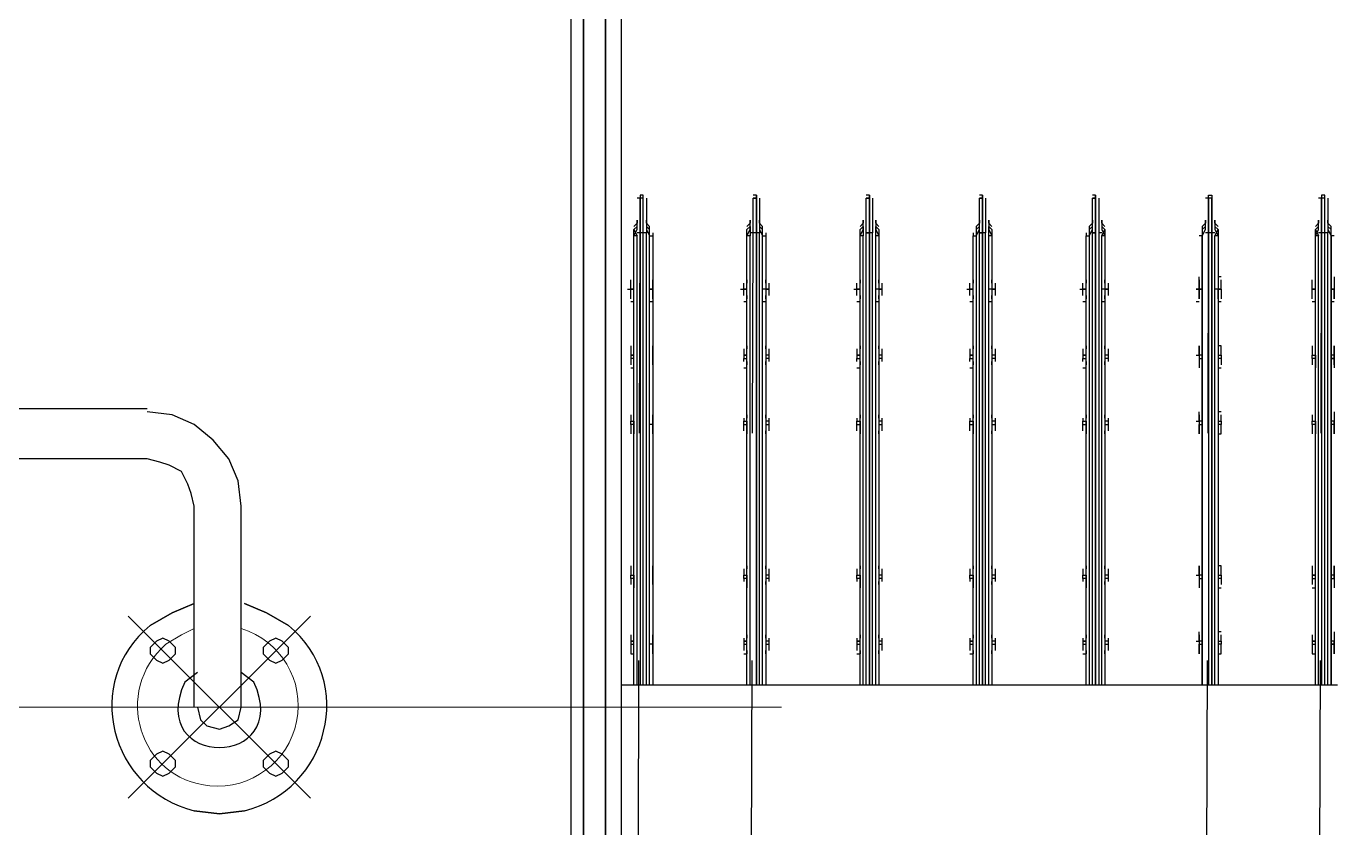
# Model space of a CAD drawing. Header units: metres. Extents: x 529352 to 529741, y 2674804 to 2675132.
# Drawn here: x 529554.322 to 529554.898, y 2675004.735 to 2675005.087 of the extents above; entities that cross this region are included whole.
import ezdxf

# ---------------------------------------------------------------- set-up
doc = ezdxf.new("R2010")
doc.units = ezdxf.units.M
doc.linetypes.add('PDF_IMPORT', pattern=[1, 0.8, -0.2])
doc.layers.add('IDT', color=7, linetype='Continuous')

# ---------------------------------------------------------------- blocks, each defined once
blk = doc.blocks.new('IDT')
at = {"layer": 'IDT', "color": 0, "lineweight": 25}
for p, q in [((14.75559, 8.9452), (14.75559, 9.80413)), ((14.76251, 8.9452), (14.76251, 9.80413)), ((14.76251, 9.80413), (14.76251, 8.9452)), ((14.77219, 8.9452), (14.77219, 9.80413)), ((14.77219, 9.80413), (14.77219, 8.9452)), ((14.77772, 9.80413), (14.77772, 8.9452)), ((14.77772, 9.75434), (14.77772, 8.99637)), ((14.92157, 9.421), (14.93263, 9.42238)), ((14.93263, 9.42238), (14.92157, 9.421)), ((14.93263, 9.42238), (14.9437, 9.421)), ((14.9437, 9.421), (14.93263, 9.42238)), ((14.90497, 9.4044), (14.90221, 9.40164)), ((14.90221, 9.40164), (14.90221, 9.39887)), ((14.90774, 9.40579), (14.90497, 9.4044)), ((14.9105, 9.4044), (14.90774, 9.40579)), ((14.91327, 9.40164), (14.9105, 9.4044)), ((14.91327, 9.39887), (14.91327, 9.40164)), ((14.95477, 9.4044), (14.952, 9.40164)), ((14.952, 9.40164), (14.952, 9.39887)), ((14.95753, 9.40579), (14.95477, 9.4044)), ((14.9603, 9.4044), (14.95753, 9.40579)), ((14.96306, 9.40164), (14.9603, 9.4044)), ((14.96306, 9.39887), (14.96306, 9.40164)), ((14.90221, 9.39887), (14.90497, 9.3961)), ((14.90497, 9.3961), (14.90774, 9.39472)), ((14.90774, 9.39472), (14.9105, 9.3961)), ((14.9105, 9.3961), (14.91327, 9.39887)), ((14.952, 9.39887), (14.95477, 9.3961)), ((14.95477, 9.3961), (14.95753, 9.39472)), ((14.95753, 9.39472), (14.9603, 9.3961)), ((14.9603, 9.3961), (14.96306, 9.39887)), ((14.93263, 9.38504), (14.92849, 9.38365)), ((14.93817, 9.38365), (14.93263, 9.38504)), ((14.92434, 9.38089), (14.92295, 9.37536)), ((14.92849, 9.38365), (14.92434, 9.38089)), ((14.94093, 9.38089), (14.93817, 9.38365)), ((14.94232, 9.37536), (14.94093, 9.38089)), ((14.92295, 9.37536), (14.92295, 9.28683)), ((14.9437, 9.37536), (14.9437, 9.28683)), ((14.44023, 9.36567), (14.75559, 9.36567)), ((14.443, 9.16788), (14.443, 9.36567)), ((14.443, 9.36567), (14.443, 9.16788)), ((14.44438, 9.36567), (14.44438, 9.1665)), ((14.44577, 9.36567), (14.44577, 9.1665)), ((14.44715, 9.1665), (14.44715, 9.36567)), ((14.44853, 9.36567), (14.44853, 9.16788)), ((14.44992, 9.36567), (14.44992, 9.16788)), ((14.49279, 9.16788), (14.49279, 9.36567)), ((14.49418, 9.36567), (14.49418, 9.16788)), ((14.49556, 9.1665), (14.49556, 9.36567)), ((14.49556, 9.36567), (14.49556, 9.1665)), ((14.49694, 9.1665), (14.49694, 9.36567)), ((14.49971, 9.16788), (14.49971, 9.36567)), ((14.49971, 9.36567), (14.49971, 9.16788)), ((14.54259, 9.16788), (14.54259, 9.36567)), ((14.54397, 9.36567), (14.54397, 9.16788)), ((14.54535, 9.1665), (14.54535, 9.36567)), ((14.54674, 9.36567), (14.54674, 9.1665)), ((14.54674, 9.1665), (14.54674, 9.36567)), ((14.54812, 9.36567), (14.54812, 9.1665)), ((14.5495, 9.16788), (14.5495, 9.36567)), ((14.55089, 9.36567), (14.55089, 9.16788)), ((14.59238, 9.16788), (14.59238, 9.36567)), ((14.59376, 9.36567), (14.59376, 9.16788)), ((14.59515, 9.36567), (14.59515, 9.1665)), ((14.59653, 9.1665), (14.59653, 9.36567)), ((14.59653, 9.36567), (14.59653, 9.1665)), ((14.59791, 9.36567), (14.59791, 9.1665)), ((14.5993, 9.16788), (14.5993, 9.36567)), ((14.60068, 9.36567), (14.60068, 9.16788)), ((14.64217, 9.16788), (14.64217, 9.36567)), ((14.64356, 9.36567), (14.64356, 9.16788)), ((14.64494, 9.36567), (14.64494, 9.1665)), ((14.64632, 9.1665), (14.64632, 9.36567)), ((14.64632, 9.36567), (14.64632, 9.1665)), ((14.64771, 9.36567), (14.64771, 9.1665)), ((14.64909, 9.36567), (14.64909, 9.16788)), ((14.65047, 9.36567), (14.65047, 9.16788)), ((14.69197, 9.16788), (14.69197, 9.36567)), ((14.69335, 9.36567), (14.69335, 9.16788)), ((14.69473, 9.36567), (14.69473, 9.1665)), ((14.69612, 9.1665), (14.69612, 9.36567)), ((14.69612, 9.36567), (14.69612, 9.1665)), ((14.69888, 9.36567), (14.69888, 9.16788)), ((14.70027, 9.36567), (14.70027, 9.16788)), ((14.74176, 9.16788), (14.74176, 9.36567)), ((14.74314, 9.36567), (14.74314, 9.16788)), ((14.74453, 9.36567), (14.74453, 9.1665)), ((14.74591, 9.36567), (14.74591, 9.1665)), ((14.74729, 9.1665), (14.74729, 9.36567)), ((14.74868, 9.36567), (14.74868, 9.16788)), ((14.75006, 9.36567), (14.75006, 9.16788)), ((14.91742, 9.36429), (14.92295, 9.36014)), ((14.94232, 9.36014), (14.94785, 9.36429)), ((14.90774, 9.35599), (14.90497, 9.35461)), ((14.9105, 9.35461), (14.90774, 9.35599)), ((14.95753, 9.35599), (14.95477, 9.35461)), ((14.9603, 9.35461), (14.95753, 9.35599)), ((14.44162, 9.34769), (14.44162, 9.35184)), ((14.44162, 9.35184), (14.44162, 9.35046)), ((14.44162, 9.35046), (14.44162, 9.34769)), ((14.4513, 9.35184), (14.44992, 9.35184)), ((14.44992, 9.35184), (14.44992, 9.34769)), ((14.4513, 9.35046), (14.4513, 9.35184)), ((14.4513, 9.34769), (14.4513, 9.35046)), ((14.49279, 9.35184), (14.49141, 9.35184)), ((14.49141, 9.35184), (14.49141, 9.35046)), ((14.49141, 9.35046), (14.49141, 9.34769)), ((14.49279, 9.34631), (14.49279, 9.35184)), ((14.50109, 9.34769), (14.50109, 9.35184)), ((14.50109, 9.35184), (14.50109, 9.35046)), ((14.50109, 9.35046), (14.50109, 9.34769)), ((14.5412, 9.34769), (14.5412, 9.35046)), ((14.54259, 9.34769), (14.54259, 9.35184)), ((14.54259, 9.35184), (14.54259, 9.35046)), ((14.55227, 9.35184), (14.55089, 9.35184)), ((14.55089, 9.35184), (14.55089, 9.34769)), ((14.55089, 9.35046), (14.55089, 9.35184)), ((14.55227, 9.34769), (14.55227, 9.35046)), ((14.591, 9.34769), (14.591, 9.35046)), ((14.59238, 9.34769), (14.59238, 9.35184)), ((14.59238, 9.35184), (14.59238, 9.35046)), ((14.60206, 9.35184), (14.60068, 9.35184)), ((14.60068, 9.35184), (14.60068, 9.34769)), ((14.60068, 9.35046), (14.60068, 9.35184)), ((14.60206, 9.34769), (14.60206, 9.35046)), ((14.64079, 9.34769), (14.64079, 9.35046)), ((14.64217, 9.34769), (14.64217, 9.35184)), ((14.64217, 9.35184), (14.64217, 9.35046)), ((14.65186, 9.35184), (14.65047, 9.35184)), ((14.65047, 9.35184), (14.65047, 9.34769)), ((14.65047, 9.35046), (14.65047, 9.35184)), ((14.65186, 9.34769), (14.65186, 9.35046)), ((14.69058, 9.34769), (14.69058, 9.35046)), ((14.69197, 9.34769), (14.69197, 9.35184)), ((14.69197, 9.35184), (14.69197, 9.35046)), ((14.70165, 9.35184), (14.70027, 9.35184)), ((14.70027, 9.35184), (14.70027, 9.34769)), ((14.70027, 9.35046), (14.70027, 9.35184)), ((14.70165, 9.34769), (14.70165, 9.35046)), ((14.74176, 9.34769), (14.74176, 9.35184)), ((14.74176, 9.35184), (14.74176, 9.35046)), ((14.74176, 9.35046), (14.74176, 9.34769)), ((14.75144, 9.35184), (14.75006, 9.35184)), ((14.75006, 9.35184), (14.75006, 9.34769)), ((14.75144, 9.35046), (14.75144, 9.35184)), ((14.75144, 9.34769), (14.75144, 9.35046)), ((14.90497, 9.35461), (14.90221, 9.35184)), ((14.90221, 9.35184), (14.90221, 9.34908)), ((14.91327, 9.35184), (14.9105, 9.35461)), ((14.91327, 9.34908), (14.91327, 9.35184)), ((14.95477, 9.35461), (14.952, 9.35184)), ((14.952, 9.35184), (14.952, 9.34908)), ((14.96306, 9.35184), (14.9603, 9.35461)), ((14.96306, 9.34908), (14.96306, 9.35184)), ((14.44162, 9.34631), (14.44162, 9.34769)), ((14.44162, 9.34769), (14.443, 9.34769)), ((14.443, 9.34769), (14.44162, 9.34769)), ((14.44162, 9.34769), (14.44162, 9.34631)), ((14.44162, 9.34216), (14.44162, 9.34631)), ((14.44162, 9.34631), (14.443, 9.34631)), ((14.44162, 9.34493), (14.44162, 9.34631)), ((14.44162, 9.34354), (14.44162, 9.34493)), ((14.44992, 9.34769), (14.44992, 9.34631)), ((14.4513, 9.34769), (14.44992, 9.34769)), ((14.4513, 9.34631), (14.44992, 9.34631)), ((14.44992, 9.34631), (14.44992, 9.34216)), ((14.44992, 9.34631), (14.4513, 9.34631)), ((14.4513, 9.34631), (14.4513, 9.34769)), ((14.4513, 9.34493), (14.4513, 9.34631)), ((14.4513, 9.34354), (14.4513, 9.34493)), ((14.49141, 9.34631), (14.49141, 9.34769)), ((14.49141, 9.34769), (14.49279, 9.34769)), ((14.49279, 9.34631), (14.49141, 9.34631)), ((14.49141, 9.34631), (14.49141, 9.34493)), ((14.49141, 9.34493), (14.49141, 9.34354)), ((14.49279, 9.34216), (14.49279, 9.34631)), ((14.50109, 9.34769), (14.49971, 9.34769)), ((14.49971, 9.34631), (14.50109, 9.34631)), ((14.50109, 9.34631), (14.50109, 9.34769)), ((14.50109, 9.34631), (14.50109, 9.34769)), ((14.50109, 9.34631), (14.50109, 9.34216)), ((14.50109, 9.34493), (14.50109, 9.34631)), ((14.50248, 9.34631), (14.50109, 9.34631)), ((14.50109, 9.34354), (14.50109, 9.34493)), ((14.54259, 9.34769), (14.5412, 9.34769)), ((14.5412, 9.34631), (14.5412, 9.34769)), ((14.5412, 9.34493), (14.5412, 9.34631)), ((14.5412, 9.34631), (14.54259, 9.34631)), ((14.54259, 9.34631), (14.54259, 9.34769)), ((14.54259, 9.34216), (14.54259, 9.34631)), ((14.54259, 9.34493), (14.54259, 9.34354)), ((14.55089, 9.34769), (14.55089, 9.34631)), ((14.55227, 9.34769), (14.55089, 9.34769)), ((14.55227, 9.34631), (14.55089, 9.34631)), ((14.55089, 9.34631), (14.55089, 9.34216)), ((14.55089, 9.34631), (14.55227, 9.34631)), ((14.55089, 9.34354), (14.55089, 9.34493)), ((14.55227, 9.34631), (14.55227, 9.34769)), ((14.55227, 9.34493), (14.55227, 9.34631)), ((14.59238, 9.34769), (14.591, 9.34769)), ((14.591, 9.34631), (14.591, 9.34769)), ((14.591, 9.34493), (14.591, 9.34631)), ((14.591, 9.34631), (14.59238, 9.34631)), ((14.59238, 9.34631), (14.59238, 9.34769)), ((14.59238, 9.34216), (14.59238, 9.34631)), ((14.59238, 9.34493), (14.59238, 9.34354)), ((14.60068, 9.34769), (14.60068, 9.34631)), ((14.60206, 9.34769), (14.60068, 9.34769)), ((14.60206, 9.34631), (14.60068, 9.34631)), ((14.60068, 9.34631), (14.60068, 9.34216)), ((14.60068, 9.34631), (14.60206, 9.34631)), ((14.60068, 9.34354), (14.60068, 9.34493)), ((14.60206, 9.34631), (14.60206, 9.34769)), ((14.60206, 9.34493), (14.60206, 9.34631)), ((14.64217, 9.34769), (14.64079, 9.34769)), ((14.64079, 9.34631), (14.64079, 9.34769)), ((14.64079, 9.34493), (14.64079, 9.34631)), ((14.64079, 9.34631), (14.64217, 9.34631)), ((14.64217, 9.34631), (14.64217, 9.34769)), ((14.64217, 9.34216), (14.64217, 9.34631)), ((14.64217, 9.34493), (14.64217, 9.34354)), ((14.65047, 9.34769), (14.65047, 9.34631)), ((14.65186, 9.34769), (14.65047, 9.34769)), ((14.65186, 9.34631), (14.65047, 9.34631)), ((14.65047, 9.34631), (14.65047, 9.34216)), ((14.65047, 9.34631), (14.65186, 9.34631)), ((14.65047, 9.34354), (14.65047, 9.34493)), ((14.65186, 9.34631), (14.65186, 9.34769)), ((14.65186, 9.34493), (14.65186, 9.34631)), ((14.69197, 9.34769), (14.69058, 9.34769)), ((14.69058, 9.34631), (14.69058, 9.34769)), ((14.69058, 9.34493), (14.69058, 9.34631)), ((14.69058, 9.34631), (14.69197, 9.34631)), ((14.69197, 9.34631), (14.69197, 9.34769)), ((14.69197, 9.34216), (14.69197, 9.34631)), ((14.69197, 9.34493), (14.69197, 9.34354)), ((14.70027, 9.34769), (14.70027, 9.34631)), ((14.70165, 9.34769), (14.70027, 9.34769)), ((14.70165, 9.34631), (14.70027, 9.34631)), ((14.70027, 9.34631), (14.70027, 9.34216)), ((14.70027, 9.34631), (14.70165, 9.34631)), ((14.70027, 9.34354), (14.70027, 9.34493)), ((14.70165, 9.34631), (14.70165, 9.34769)), ((14.70165, 9.34493), (14.70165, 9.34631)), ((14.74176, 9.34631), (14.74176, 9.34769)), ((14.74176, 9.34769), (14.74314, 9.34769)), ((14.74176, 9.34769), (14.74176, 9.34631)), ((14.74176, 9.34216), (14.74176, 9.34631)), ((14.74176, 9.34631), (14.74176, 9.34493)), ((14.74176, 9.34493), (14.74176, 9.34354)), ((14.75006, 9.34769), (14.75006, 9.34631)), ((14.75144, 9.34769), (14.75006, 9.34769)), ((14.75144, 9.34631), (14.75006, 9.34631)), ((14.75006, 9.34631), (14.75006, 9.34216)), ((14.75006, 9.34631), (14.75144, 9.34631)), ((14.75144, 9.34631), (14.75144, 9.34769)), ((14.75144, 9.34493), (14.75144, 9.34631)), ((14.75144, 9.34354), (14.75144, 9.34493)), ((14.90221, 9.34908), (14.90497, 9.34631)), ((14.90497, 9.34631), (14.90774, 9.34493)), ((14.90774, 9.34493), (14.9105, 9.34631)), ((14.9105, 9.34631), (14.91327, 9.34908)), ((14.952, 9.34908), (14.95477, 9.34631)), ((14.95477, 9.34631), (14.95753, 9.34493)), ((14.95753, 9.34493), (14.9603, 9.34631)), ((14.9603, 9.34631), (14.96306, 9.34908)), ((14.49141, 9.34216), (14.49279, 9.34216)), ((14.91189, 9.33386), (14.90221, 9.33939)), ((14.90221, 9.33939), (14.91189, 9.33386)), ((14.96306, 9.33939), (14.95338, 9.33386)), ((14.95338, 9.33386), (14.96306, 9.33939)), ((14.92157, 9.32971), (14.91189, 9.33386)), ((14.91189, 9.33386), (14.92157, 9.32971)), ((14.95338, 9.33386), (14.9437, 9.32971)), ((14.9437, 9.32971), (14.95338, 9.33386)), ((14.44162, 9.31865), (14.44162, 9.3228)), ((14.44162, 9.32003), (14.44162, 9.32141)), ((14.4513, 9.3228), (14.44992, 9.3228)), ((14.44992, 9.3228), (14.44992, 9.31865)), ((14.4513, 9.32003), (14.4513, 9.32141)), ((14.49279, 9.3228), (14.49141, 9.3228)), ((14.49141, 9.32003), (14.49141, 9.32141)), ((14.49279, 9.31726), (14.49279, 9.3228)), ((14.50109, 9.31865), (14.50109, 9.3228)), ((14.50109, 9.32003), (14.50109, 9.32141)), ((14.54259, 9.31726), (14.54259, 9.3228)), ((14.54259, 9.32141), (14.54259, 9.32003)), ((14.55089, 9.31726), (14.55089, 9.3228)), ((14.55089, 9.32003), (14.55089, 9.32141)), ((14.59238, 9.31726), (14.59238, 9.3228)), ((14.59238, 9.32141), (14.59238, 9.32003)), ((14.60068, 9.31726), (14.60068, 9.3228)), ((14.60068, 9.32003), (14.60068, 9.32141)), ((14.64217, 9.31726), (14.64217, 9.3228)), ((14.64217, 9.32141), (14.64217, 9.32003)), ((14.65047, 9.31726), (14.65047, 9.3228)), ((14.65047, 9.32003), (14.65047, 9.32141)), ((14.69197, 9.31726), (14.69197, 9.3228)), ((14.69197, 9.32141), (14.69197, 9.32003)), ((14.70027, 9.31726), (14.70027, 9.3228)), ((14.70027, 9.32003), (14.70027, 9.32141)), ((14.74176, 9.31726), (14.74176, 9.3228)), ((14.74176, 9.32141), (14.74176, 9.32003)), ((14.75006, 9.31726), (14.75006, 9.3228)), ((14.75144, 9.32003), (14.75144, 9.32141)), ((14.44162, 9.31865), (14.44162, 9.32003)), ((14.443, 9.31865), (14.44162, 9.31865)), ((14.44162, 9.31865), (14.44162, 9.31726)), ((14.44162, 9.31726), (14.44162, 9.31865)), ((14.44162, 9.31726), (14.44162, 9.3145)), ((14.44162, 9.31311), (14.44162, 9.31726)), ((14.44162, 9.31726), (14.443, 9.31726)), ((14.44992, 9.31865), (14.44992, 9.31726)), ((14.4513, 9.31865), (14.44992, 9.31865)), ((14.4513, 9.31726), (14.44992, 9.31726)), ((14.44992, 9.31726), (14.44992, 9.31311)), ((14.44992, 9.31726), (14.4513, 9.31726)), ((14.4513, 9.31865), (14.4513, 9.32003)), ((14.4513, 9.31726), (14.4513, 9.31865)), ((14.4513, 9.3145), (14.4513, 9.31726)), ((14.49141, 9.31865), (14.49141, 9.32003)), ((14.49141, 9.31726), (14.49141, 9.31865)), ((14.49141, 9.31865), (14.49279, 9.31865)), ((14.49279, 9.31726), (14.49141, 9.31726)), ((14.49141, 9.31726), (14.49141, 9.3145)), ((14.49279, 9.31311), (14.49279, 9.31726)), ((14.50109, 9.31865), (14.49971, 9.31865)), ((14.49971, 9.31726), (14.50109, 9.31726)), ((14.50109, 9.31865), (14.50109, 9.32003)), ((14.50109, 9.31726), (14.50109, 9.31865)), ((14.50109, 9.31726), (14.50109, 9.31865)), ((14.50109, 9.3145), (14.50109, 9.31726)), ((14.50109, 9.31726), (14.50109, 9.31311)), ((14.50248, 9.31726), (14.50109, 9.31726)), ((14.5412, 9.31865), (14.5412, 9.32003)), ((14.5412, 9.31726), (14.5412, 9.31865)), ((14.5412, 9.31865), (14.54259, 9.31865)), ((14.5412, 9.3145), (14.5412, 9.31726)), ((14.5412, 9.31726), (14.54259, 9.31726)), ((14.54259, 9.31311), (14.54259, 9.31726)), ((14.55089, 9.31865), (14.55227, 9.31865)), ((14.55227, 9.31726), (14.55089, 9.31726)), ((14.55089, 9.31726), (14.55089, 9.31311)), ((14.55227, 9.31726), (14.55089, 9.31726)), ((14.55227, 9.31865), (14.55227, 9.32003)), ((14.55227, 9.31865), (14.55227, 9.31726)), ((14.55227, 9.3145), (14.55227, 9.31726)), ((14.591, 9.31865), (14.591, 9.32003)), ((14.591, 9.31726), (14.591, 9.31865)), ((14.591, 9.31865), (14.59238, 9.31865)), ((14.591, 9.3145), (14.591, 9.31726)), ((14.591, 9.31726), (14.59238, 9.31726)), ((14.59238, 9.31311), (14.59238, 9.31726)), ((14.60068, 9.31865), (14.60206, 9.31865)), ((14.60206, 9.31726), (14.60068, 9.31726)), ((14.60068, 9.31726), (14.60068, 9.31311)), ((14.60206, 9.31726), (14.60068, 9.31726)), ((14.60206, 9.31865), (14.60206, 9.32003)), ((14.60206, 9.31865), (14.60206, 9.31726)), ((14.60206, 9.3145), (14.60206, 9.31726)), ((14.64079, 9.31865), (14.64079, 9.32003)), ((14.64079, 9.31726), (14.64079, 9.31865)), ((14.64079, 9.31865), (14.64217, 9.31865)), ((14.64079, 9.3145), (14.64079, 9.31726)), ((14.64079, 9.31726), (14.64217, 9.31726)), ((14.64217, 9.31311), (14.64217, 9.31726)), ((14.65047, 9.31865), (14.65186, 9.31865)), ((14.65186, 9.31726), (14.65047, 9.31726)), ((14.65047, 9.31726), (14.65047, 9.31311)), ((14.65186, 9.31726), (14.65047, 9.31726)), ((14.65186, 9.31865), (14.65186, 9.32003)), ((14.65186, 9.31865), (14.65186, 9.31726)), ((14.65186, 9.3145), (14.65186, 9.31726)), ((14.69058, 9.31865), (14.69058, 9.32003)), ((14.69058, 9.31726), (14.69058, 9.31865)), ((14.69058, 9.31865), (14.69197, 9.31865)), ((14.69058, 9.3145), (14.69058, 9.31726)), ((14.69058, 9.31726), (14.69197, 9.31726)), ((14.69197, 9.31311), (14.69197, 9.31726)), ((14.70027, 9.31865), (14.70165, 9.31865)), ((14.70165, 9.31726), (14.70027, 9.31726)), ((14.70027, 9.31726), (14.70027, 9.31311)), ((14.70165, 9.31726), (14.70027, 9.31726)), ((14.70165, 9.31865), (14.70165, 9.32003)), ((14.70165, 9.31865), (14.70165, 9.31726)), ((14.70165, 9.3145), (14.70165, 9.31726)), ((14.74176, 9.32003), (14.74176, 9.31865)), ((14.74176, 9.31865), (14.74176, 9.3145)), ((14.74176, 9.31311), (14.74176, 9.31726)), ((14.75006, 9.31865), (14.75144, 9.31865)), ((14.75144, 9.31726), (14.75006, 9.31726)), ((14.75006, 9.31726), (14.75006, 9.31311)), ((14.75144, 9.31726), (14.75006, 9.31726)), ((14.75144, 9.31865), (14.75144, 9.32003)), ((14.75144, 9.31865), (14.75144, 9.31726)), ((14.75144, 9.3145), (14.75144, 9.31726)), ((14.44162, 9.3145), (14.44162, 9.31311)), ((14.4513, 9.31311), (14.4513, 9.3145)), ((14.49141, 9.3145), (14.49141, 9.31311)), ((14.49141, 9.31311), (14.49279, 9.31311)), ((14.50109, 9.31311), (14.50109, 9.3145)), ((14.54259, 9.3145), (14.54259, 9.31311)), ((14.55089, 9.31311), (14.55089, 9.3145)), ((14.59238, 9.3145), (14.59238, 9.31311)), ((14.60068, 9.31311), (14.60068, 9.3145)), ((14.64217, 9.3145), (14.64217, 9.31311)), ((14.65047, 9.31311), (14.65047, 9.3145)), ((14.69197, 9.3145), (14.69197, 9.31311)), ((14.70027, 9.31311), (14.70027, 9.3145)), ((14.74176, 9.3145), (14.74176, 9.31311)), ((14.75144, 9.31311), (14.75144, 9.3145)), ((14.92295, 9.28683), (14.92434, 9.27577)), ((14.9437, 9.28683), (14.94508, 9.2813)), ((14.94508, 9.2813), (14.94647, 9.27715)), ((14.92434, 9.27577), (14.92849, 9.26609)), ((14.94647, 9.27715), (14.94923, 9.27162)), ((14.94923, 9.27162), (14.95477, 9.26885)), ((14.95477, 9.26885), (14.95891, 9.26747)), ((14.92849, 9.26609), (14.9354, 9.25779)), ((14.95891, 9.26747), (14.96445, 9.26609)), ((14.9354, 9.25779), (14.9437, 9.25087)), ((14.44162, 9.25087), (14.44162, 9.25502)), ((14.44162, 9.25502), (14.44162, 9.25364)), ((14.44162, 9.25364), (14.44162, 9.24949)), ((14.44992, 9.25087), (14.44992, 9.25502)), ((14.4513, 9.25364), (14.4513, 9.25502)), ((14.4513, 9.25087), (14.4513, 9.25364)), ((14.49279, 9.25502), (14.49141, 9.25502)), ((14.49141, 9.25502), (14.49141, 9.25364)), ((14.49141, 9.25364), (14.49141, 9.25087)), ((14.49279, 9.25087), (14.49279, 9.25502)), ((14.50109, 9.25087), (14.50109, 9.25502)), ((14.50109, 9.25502), (14.50109, 9.25364)), ((14.50109, 9.25364), (14.50109, 9.25087)), ((14.5412, 9.25087), (14.5412, 9.25364)), ((14.54259, 9.25087), (14.54259, 9.25502)), ((14.54259, 9.25502), (14.54259, 9.25364)), ((14.55089, 9.25087), (14.55089, 9.25502)), ((14.55089, 9.25502), (14.55089, 9.25364)), ((14.55227, 9.25364), (14.55227, 9.25087)), ((14.591, 9.25087), (14.591, 9.25364)), ((14.59238, 9.25087), (14.59238, 9.25502)), ((14.59238, 9.25502), (14.59238, 9.25364)), ((14.60068, 9.25087), (14.60068, 9.25502)), ((14.60068, 9.25502), (14.60068, 9.25364)), ((14.60206, 9.25364), (14.60206, 9.25087)), ((14.64079, 9.25087), (14.64079, 9.25364)), ((14.64217, 9.25087), (14.64217, 9.25502)), ((14.64217, 9.25502), (14.64217, 9.25364)), ((14.65047, 9.25087), (14.65047, 9.25502)), ((14.65047, 9.25502), (14.65047, 9.25364)), ((14.65186, 9.25364), (14.65186, 9.25087)), ((14.69058, 9.25087), (14.69058, 9.25364)), ((14.69197, 9.25087), (14.69197, 9.25502)), ((14.69197, 9.25502), (14.69197, 9.25364)), ((14.70027, 9.25087), (14.70027, 9.25502)), ((14.70027, 9.25502), (14.70027, 9.25364)), ((14.70165, 9.25364), (14.70165, 9.25087)), ((14.74176, 9.25087), (14.74176, 9.25502)), ((14.74176, 9.25502), (14.74176, 9.25364)), ((14.74176, 9.25364), (14.74176, 9.25087)), ((14.75006, 9.25087), (14.75006, 9.25502)), ((14.75144, 9.25364), (14.75144, 9.25502)), ((14.75144, 9.25087), (14.75144, 9.25364)), ((14.44162, 9.24949), (14.44162, 9.25087)), ((14.44162, 9.25087), (14.443, 9.25087)), ((14.44162, 9.24534), (14.44162, 9.24949)), ((14.44162, 9.24949), (14.443, 9.24949)), ((14.44162, 9.24811), (14.44162, 9.24949)), ((14.44162, 9.24672), (14.44162, 9.24811)), ((14.44992, 9.24949), (14.44992, 9.25087)), ((14.44992, 9.25087), (14.4513, 9.25087)), ((14.4513, 9.24949), (14.44992, 9.24949)), ((14.44992, 9.24949), (14.44992, 9.24534)), ((14.4513, 9.24949), (14.44992, 9.24949)), ((14.4513, 9.25087), (14.4513, 9.24949)), ((14.4513, 9.24811), (14.4513, 9.24949)), ((14.4513, 9.24672), (14.4513, 9.24811)), ((14.49141, 9.24949), (14.49141, 9.25087)), ((14.49141, 9.25087), (14.49279, 9.25087)), ((14.49279, 9.24949), (14.49141, 9.24949)), ((14.49141, 9.24949), (14.49141, 9.24811)), ((14.49141, 9.24811), (14.49141, 9.24672)), ((14.49279, 9.24534), (14.49279, 9.25087)), ((14.50109, 9.25087), (14.49971, 9.25087)), ((14.49971, 9.24949), (14.50109, 9.24949)), ((14.50109, 9.24949), (14.50109, 9.25087)), ((14.50109, 9.24949), (14.50109, 9.25087)), ((14.50109, 9.24949), (14.50109, 9.24534)), ((14.50109, 9.24811), (14.50109, 9.24949)), ((14.50248, 9.24949), (14.50109, 9.24949)), ((14.50109, 9.24672), (14.50109, 9.24811)), ((14.54259, 9.25087), (14.5412, 9.25087)), ((14.5412, 9.24949), (14.5412, 9.25087)), ((14.5412, 9.24811), (14.5412, 9.24949)), ((14.5412, 9.24949), (14.54259, 9.24949)), ((14.54259, 9.24949), (14.54259, 9.25087)), ((14.54259, 9.24534), (14.54259, 9.24949)), ((14.54259, 9.24811), (14.54259, 9.24672)), ((14.55089, 9.24949), (14.55089, 9.25087)), ((14.55227, 9.25087), (14.55089, 9.25087)), ((14.55227, 9.24949), (14.55089, 9.24949)), ((14.55089, 9.24949), (14.55089, 9.24534)), ((14.55227, 9.24949), (14.55089, 9.24949)), ((14.55089, 9.24672), (14.55089, 9.24811)), ((14.55227, 9.25087), (14.55227, 9.24949)), ((14.55227, 9.24811), (14.55227, 9.24949)), ((14.59238, 9.25087), (14.591, 9.25087)), ((14.591, 9.24949), (14.591, 9.25087)), ((14.591, 9.24811), (14.591, 9.24949)), ((14.591, 9.24949), (14.59238, 9.24949)), ((14.59238, 9.24949), (14.59238, 9.25087)), ((14.59238, 9.24534), (14.59238, 9.24949)), ((14.59238, 9.24811), (14.59238, 9.24672)), ((14.60068, 9.24949), (14.60068, 9.25087)), ((14.60206, 9.25087), (14.60068, 9.25087)), ((14.60206, 9.24949), (14.60068, 9.24949)), ((14.60068, 9.24949), (14.60068, 9.24534)), ((14.60206, 9.24949), (14.60068, 9.24949)), ((14.60068, 9.24672), (14.60068, 9.24811)), ((14.60206, 9.25087), (14.60206, 9.24949)), ((14.60206, 9.24811), (14.60206, 9.24949)), ((14.64217, 9.25087), (14.64079, 9.25087)), ((14.64079, 9.24949), (14.64079, 9.25087)), ((14.64079, 9.24811), (14.64079, 9.24949)), ((14.64079, 9.24949), (14.64217, 9.24949)), ((14.64217, 9.24949), (14.64217, 9.25087)), ((14.64217, 9.24534), (14.64217, 9.24949)), ((14.64217, 9.24811), (14.64217, 9.24672)), ((14.65047, 9.24949), (14.65047, 9.25087)), ((14.65186, 9.25087), (14.65047, 9.25087)), ((14.65186, 9.24949), (14.65047, 9.24949)), ((14.65047, 9.24949), (14.65047, 9.24534)), ((14.65186, 9.24949), (14.65047, 9.24949)), ((14.65047, 9.24672), (14.65047, 9.24811)), ((14.65186, 9.25087), (14.65186, 9.24949)), ((14.65186, 9.24811), (14.65186, 9.24949)), ((14.69197, 9.25087), (14.69058, 9.25087)), ((14.69058, 9.24949), (14.69058, 9.25087)), ((14.69058, 9.24811), (14.69058, 9.24949)), ((14.69058, 9.24949), (14.69197, 9.24949)), ((14.69197, 9.24949), (14.69197, 9.25087)), ((14.69197, 9.24534), (14.69197, 9.24949)), ((14.69197, 9.24811), (14.69197, 9.24672)), ((14.70027, 9.24949), (14.70027, 9.25087)), ((14.70165, 9.25087), (14.70027, 9.25087)), ((14.70165, 9.24949), (14.70027, 9.24949)), ((14.70027, 9.24949), (14.70027, 9.24534)), ((14.70165, 9.24949), (14.70027, 9.24949)), ((14.70027, 9.24672), (14.70027, 9.24811)), ((14.70165, 9.25087), (14.70165, 9.24949)), ((14.70165, 9.24811), (14.70165, 9.24949)), ((14.74176, 9.24949), (14.74176, 9.25087)), ((14.74176, 9.25087), (14.74314, 9.25087)), ((14.74176, 9.25087), (14.74176, 9.24949)), ((14.74176, 9.24534), (14.74176, 9.24949)), ((14.74176, 9.24949), (14.74176, 9.24811)), ((14.74176, 9.24811), (14.74176, 9.24672)), ((14.75006, 9.24949), (14.75006, 9.25087)), ((14.75006, 9.25087), (14.75144, 9.25087)), ((14.75144, 9.24949), (14.75006, 9.24949)), ((14.75006, 9.24949), (14.75006, 9.24534)), ((14.75144, 9.24949), (14.75006, 9.24949)), ((14.75144, 9.25087), (14.75144, 9.24949)), ((14.75144, 9.24811), (14.75144, 9.24949)), ((14.75144, 9.24672), (14.75144, 9.24811)), ((14.9437, 9.25087), (14.95338, 9.24672)), ((14.95338, 9.24672), (14.96445, 9.24534)), ((14.49141, 9.24534), (14.49279, 9.24534)), ((14.96445, 9.24396), (16.692, 9.24396)), ((14.44162, 9.22183), (14.44162, 9.22598)), ((14.44162, 9.22459), (14.44162, 9.22321)), ((14.44162, 9.22321), (14.44162, 9.22183)), ((14.44992, 9.22044), (14.44992, 9.22598)), ((14.4513, 9.22321), (14.4513, 9.22459)), ((14.4513, 9.22183), (14.4513, 9.22321)), ((14.49279, 9.22598), (14.49141, 9.22598)), ((14.49141, 9.22321), (14.49141, 9.22459)), ((14.49141, 9.22183), (14.49141, 9.22321)), ((14.49279, 9.22183), (14.49279, 9.22598)), ((14.50109, 9.22183), (14.50109, 9.22598)), ((14.50109, 9.22321), (14.50109, 9.22459)), ((14.50109, 9.22183), (14.50109, 9.22321)), ((14.5412, 9.22183), (14.5412, 9.22321)), ((14.54259, 9.22183), (14.54259, 9.22598)), ((14.54259, 9.22459), (14.54259, 9.22321)), ((14.55227, 9.22598), (14.55089, 9.22598)), ((14.55089, 9.22598), (14.55089, 9.22183)), ((14.55089, 9.22321), (14.55089, 9.22459)), ((14.55227, 9.22321), (14.55227, 9.22183)), ((14.591, 9.22183), (14.591, 9.22321)), ((14.59238, 9.22183), (14.59238, 9.22598)), ((14.59238, 9.22459), (14.59238, 9.22321)), ((14.60206, 9.22598), (14.60068, 9.22598)), ((14.60068, 9.22598), (14.60068, 9.22183)), ((14.60068, 9.22321), (14.60068, 9.22459)), ((14.60206, 9.22321), (14.60206, 9.22183)), ((14.64079, 9.22183), (14.64079, 9.22321)), ((14.64217, 9.22183), (14.64217, 9.22598)), ((14.64217, 9.22459), (14.64217, 9.22321)), ((14.65186, 9.22598), (14.65047, 9.22598)), ((14.65047, 9.22598), (14.65047, 9.22183)), ((14.65047, 9.22321), (14.65047, 9.22459)), ((14.65186, 9.22321), (14.65186, 9.22183)), ((14.69058, 9.22183), (14.69058, 9.22321)), ((14.69197, 9.22183), (14.69197, 9.22598)), ((14.69197, 9.22459), (14.69197, 9.22321)), ((14.70165, 9.22598), (14.70027, 9.22598)), ((14.70027, 9.22598), (14.70027, 9.22183)), ((14.70027, 9.22321), (14.70027, 9.22459)), ((14.70165, 9.22321), (14.70165, 9.22183)), ((14.74176, 9.22183), (14.74176, 9.22598)), ((14.74176, 9.22459), (14.74176, 9.22321)), ((14.74176, 9.22321), (14.74176, 9.22183)), ((14.75144, 9.22598), (14.75006, 9.22598)), ((14.75006, 9.22598), (14.75006, 9.22183)), ((14.75144, 9.22321), (14.75144, 9.22459)), ((14.75144, 9.22183), (14.75144, 9.22321)), ((14.44162, 9.22044), (14.44162, 9.22183)), ((14.44162, 9.22183), (14.443, 9.22183)), ((14.443, 9.22183), (14.44162, 9.22183)), ((14.44162, 9.22183), (14.44162, 9.22044)), ((14.44162, 9.22044), (14.44162, 9.21768)), ((14.44162, 9.21629), (14.44162, 9.22044)), ((14.44162, 9.22044), (14.443, 9.22044)), ((14.44162, 9.21768), (14.44162, 9.21629)), ((14.44992, 9.22183), (14.4513, 9.22183)), ((14.4513, 9.22044), (14.44992, 9.22044)), ((14.44992, 9.22044), (14.44992, 9.21629)), ((14.4513, 9.22044), (14.44992, 9.22044)), ((14.4513, 9.22183), (14.4513, 9.22044)), ((14.4513, 9.21768), (14.4513, 9.22044)), ((14.4513, 9.21629), (14.4513, 9.21768)), ((14.49141, 9.22044), (14.49141, 9.22183)), ((14.49141, 9.22183), (14.49279, 9.22183)), ((14.49279, 9.22044), (14.49141, 9.22044)), ((14.49141, 9.22044), (14.49141, 9.21768)), ((14.49141, 9.21768), (14.49141, 9.21629)), ((14.49279, 9.22044), (14.49279, 9.22183)), ((14.49279, 9.21629), (14.49279, 9.22044)), ((14.50109, 9.22183), (14.49971, 9.22183)), ((14.49971, 9.22044), (14.50109, 9.22044)), ((14.50109, 9.22044), (14.50109, 9.22183)), ((14.50109, 9.22044), (14.50109, 9.22183)), ((14.50109, 9.22044), (14.50109, 9.21629)), ((14.50109, 9.21768), (14.50109, 9.22044)), ((14.50248, 9.22044), (14.50109, 9.22044)), ((14.50109, 9.21629), (14.50109, 9.21768)), ((14.5412, 9.22044), (14.5412, 9.22183)), ((14.5412, 9.22183), (14.54259, 9.22183)), ((14.5412, 9.21768), (14.5412, 9.22044)), ((14.5412, 9.22044), (14.54259, 9.22044)), ((14.54259, 9.22044), (14.54259, 9.22183)), ((14.54259, 9.21629), (14.54259, 9.22044)), ((14.54259, 9.21768), (14.54259, 9.21629)), ((14.55089, 9.22183), (14.55089, 9.22044)), ((14.55227, 9.22183), (14.55089, 9.22183)), ((14.55227, 9.22044), (14.55089, 9.22044)), ((14.55089, 9.22044), (14.55089, 9.21629)), ((14.55089, 9.22044), (14.55227, 9.22044)), ((14.55089, 9.21629), (14.55089, 9.21768)), ((14.55227, 9.22044), (14.55227, 9.22183)), ((14.55227, 9.21768), (14.55227, 9.22044)), ((14.591, 9.22044), (14.591, 9.22183)), ((14.591, 9.22183), (14.59238, 9.22183)), ((14.591, 9.21768), (14.591, 9.22044)), ((14.591, 9.22044), (14.59238, 9.22044)), ((14.59238, 9.22044), (14.59238, 9.22183)), ((14.59238, 9.21629), (14.59238, 9.22044)), ((14.59238, 9.21768), (14.59238, 9.21629)), ((14.60068, 9.22183), (14.60068, 9.22044)), ((14.60206, 9.22183), (14.60068, 9.22183)), ((14.60206, 9.22044), (14.60068, 9.22044)), ((14.60068, 9.22044), (14.60068, 9.21629)), ((14.60068, 9.22044), (14.60206, 9.22044)), ((14.60068, 9.21629), (14.60068, 9.21768)), ((14.60206, 9.22044), (14.60206, 9.22183)), ((14.60206, 9.21768), (14.60206, 9.22044)), ((14.64079, 9.22044), (14.64079, 9.22183)), ((14.64079, 9.22183), (14.64217, 9.22183)), ((14.64079, 9.21768), (14.64079, 9.22044)), ((14.64079, 9.22044), (14.64217, 9.22044)), ((14.64217, 9.22044), (14.64217, 9.22183)), ((14.64217, 9.21629), (14.64217, 9.22044)), ((14.64217, 9.21768), (14.64217, 9.21629)), ((14.65047, 9.22183), (14.65047, 9.22044)), ((14.65186, 9.22183), (14.65047, 9.22183)), ((14.65186, 9.22044), (14.65047, 9.22044)), ((14.65047, 9.22044), (14.65047, 9.21629)), ((14.65047, 9.22044), (14.65186, 9.22044)), ((14.65047, 9.21629), (14.65047, 9.21768)), ((14.65186, 9.22044), (14.65186, 9.22183)), ((14.65186, 9.21768), (14.65186, 9.22044)), ((14.69058, 9.22044), (14.69058, 9.22183)), ((14.69058, 9.22183), (14.69197, 9.22183)), ((14.69058, 9.21768), (14.69058, 9.22044)), ((14.69058, 9.22044), (14.69197, 9.22044)), ((14.69197, 9.22044), (14.69197, 9.22183)), ((14.69197, 9.21629), (14.69197, 9.22044)), ((14.69197, 9.21768), (14.69197, 9.21629)), ((14.70027, 9.22183), (14.70027, 9.22044)), ((14.70165, 9.22183), (14.70027, 9.22183)), ((14.70165, 9.22044), (14.70027, 9.22044)), ((14.70027, 9.22044), (14.70027, 9.21629)), ((14.70027, 9.22044), (14.70165, 9.22044)), ((14.70027, 9.21629), (14.70027, 9.21768)), ((14.70165, 9.22044), (14.70165, 9.22183)), ((14.70165, 9.21768), (14.70165, 9.22044)), ((14.74176, 9.22183), (14.74176, 9.22044)), ((14.74176, 9.22044), (14.74176, 9.22183)), ((14.74176, 9.22044), (14.74176, 9.21768)), ((14.74176, 9.21629), (14.74176, 9.22044)), ((14.74176, 9.21768), (14.74176, 9.21629)), ((14.75006, 9.22183), (14.75006, 9.22044)), ((14.75006, 9.22183), (14.75144, 9.22183)), ((14.75144, 9.22044), (14.75006, 9.22044)), ((14.75006, 9.22044), (14.75006, 9.21629)), ((14.75006, 9.22044), (14.75144, 9.22044)), ((14.75144, 9.22044), (14.75144, 9.22183)), ((14.75144, 9.21768), (14.75144, 9.22044)), ((14.75144, 9.21629), (14.75144, 9.21768)), ((14.49141, 9.21629), (14.49279, 9.21629)), ((14.44162, 9.19693), (14.443, 9.19693)), ((14.44162, 9.1914), (14.44162, 9.19555)), ((14.44162, 9.19555), (14.44162, 9.19416)), ((14.44162, 9.19416), (14.44162, 9.1914)), ((14.44992, 9.19693), (14.4513, 9.19693)), ((14.44992, 9.19555), (14.44992, 9.1914)), ((14.4513, 9.19555), (14.4513, 9.19416)), ((14.4513, 9.19416), (14.4513, 9.1914)), ((14.49141, 9.19693), (14.49279, 9.19693)), ((14.49141, 9.19416), (14.49141, 9.19555)), ((14.49141, 9.1914), (14.49141, 9.19416)), ((14.49279, 9.19555), (14.49279, 9.1914)), ((14.50109, 9.19693), (14.50248, 9.19693)), ((14.50109, 9.19416), (14.50109, 9.19555)), ((14.50109, 9.19555), (14.50109, 9.1914)), ((14.50109, 9.1914), (14.50109, 9.19416)), ((14.5412, 9.1914), (14.5412, 9.19416)), ((14.54259, 9.19693), (14.54397, 9.19693)), ((14.54259, 9.1914), (14.54259, 9.19555)), ((14.54259, 9.19555), (14.54259, 9.19416)), ((14.55089, 9.19693), (14.55227, 9.19693)), ((14.55089, 9.19416), (14.55089, 9.19555)), ((14.55089, 9.19555), (14.55089, 9.1914)), ((14.55227, 9.19416), (14.55227, 9.1914)), ((14.591, 9.1914), (14.591, 9.19416)), ((14.59238, 9.19693), (14.59376, 9.19693)), ((14.59238, 9.1914), (14.59238, 9.19555)), ((14.59238, 9.19555), (14.59238, 9.19416)), ((14.60068, 9.19693), (14.60206, 9.19693)), ((14.60068, 9.19416), (14.60068, 9.19555)), ((14.60068, 9.19555), (14.60068, 9.1914)), ((14.60206, 9.19416), (14.60206, 9.1914)), ((14.64079, 9.1914), (14.64079, 9.19416)), ((14.64217, 9.19693), (14.64356, 9.19693)), ((14.64217, 9.1914), (14.64217, 9.19555)), ((14.64217, 9.19555), (14.64217, 9.19416)), ((14.65047, 9.19693), (14.65186, 9.19693)), ((14.65047, 9.19416), (14.65047, 9.19555)), ((14.65047, 9.19555), (14.65047, 9.1914)), ((14.65186, 9.19416), (14.65186, 9.1914)), ((14.69058, 9.1914), (14.69058, 9.19416)), ((14.69197, 9.19693), (14.69335, 9.19693)), ((14.69197, 9.1914), (14.69197, 9.19555)), ((14.69197, 9.19555), (14.69197, 9.19416)), ((14.70027, 9.19693), (14.70165, 9.19693)), ((14.70027, 9.19416), (14.70027, 9.19555)), ((14.70027, 9.19555), (14.70027, 9.1914)), ((14.70165, 9.19416), (14.70165, 9.1914)), ((14.74176, 9.19693), (14.74314, 9.19693)), ((14.74176, 9.1914), (14.74176, 9.19555)), ((14.74176, 9.19555), (14.74176, 9.19416)), ((14.74176, 9.19416), (14.74176, 9.1914)), ((14.75006, 9.19693), (14.75144, 9.19693)), ((14.75006, 9.19555), (14.75006, 9.1914)), ((14.75144, 9.19555), (14.75144, 9.19416)), ((14.75144, 9.19416), (14.75144, 9.1914)), ((14.44162, 9.18586), (14.44162, 9.1914)), ((14.44162, 9.1914), (14.443, 9.1914)), ((14.443, 9.1914), (14.44162, 9.1914)), ((14.44162, 9.18863), (14.44162, 9.1914)), ((14.44162, 9.1914), (14.443, 9.1914)), ((14.44162, 9.18725), (14.44162, 9.18863)), ((14.44992, 9.1914), (14.4513, 9.1914)), ((14.4513, 9.1914), (14.44992, 9.1914)), ((14.44992, 9.1914), (14.44992, 9.18586)), ((14.4513, 9.1914), (14.44992, 9.1914)), ((14.44992, 9.1914), (14.4513, 9.1914)), ((14.4513, 9.1914), (14.4513, 9.18863)), ((14.4513, 9.18863), (14.4513, 9.18725)), ((14.49279, 9.1914), (14.49141, 9.1914)), ((14.49141, 9.1914), (14.49141, 9.18863)), ((14.49279, 9.1914), (14.49141, 9.1914)), ((14.49141, 9.1914), (14.49279, 9.1914)), ((14.49141, 9.18863), (14.49141, 9.18725)), ((14.49279, 9.18586), (14.49279, 9.1914)), ((14.49279, 9.1914), (14.49418, 9.1914)), ((14.50109, 9.1914), (14.49971, 9.1914)), ((14.49971, 9.1914), (14.50109, 9.1914)), ((14.50109, 9.18863), (14.50109, 9.1914)), ((14.50109, 9.1914), (14.50248, 9.1914)), ((14.50248, 9.1914), (14.50109, 9.1914)), ((14.50109, 9.1914), (14.50109, 9.18586)), ((14.50109, 9.18725), (14.50109, 9.18863)), ((14.5412, 9.18863), (14.5412, 9.1914)), ((14.5412, 9.1914), (14.54259, 9.1914)), ((14.5412, 9.1914), (14.54259, 9.1914)), ((14.54259, 9.1914), (14.5412, 9.1914)), ((14.54259, 9.18586), (14.54259, 9.1914)), ((14.54259, 9.1914), (14.54397, 9.1914)), ((14.54259, 9.18863), (14.54259, 9.18725)), ((14.55227, 9.1914), (14.55089, 9.1914)), ((14.55089, 9.1914), (14.55089, 9.18586)), ((14.55089, 9.1914), (14.55227, 9.1914)), ((14.55227, 9.1914), (14.55089, 9.1914)), ((14.55089, 9.1914), (14.55227, 9.1914)), ((14.55089, 9.18725), (14.55089, 9.18863)), ((14.55365, 9.1914), (14.55227, 9.1914)), ((14.55227, 9.1914), (14.55227, 9.18863)), ((14.591, 9.18863), (14.591, 9.1914)), ((14.591, 9.1914), (14.59238, 9.1914)), ((14.591, 9.1914), (14.59238, 9.1914)), ((14.59238, 9.1914), (14.591, 9.1914)), ((14.59238, 9.18586), (14.59238, 9.1914)), ((14.59238, 9.1914), (14.59376, 9.1914)), ((14.59238, 9.18863), (14.59238, 9.18725)), ((14.60206, 9.1914), (14.60068, 9.1914)), ((14.60068, 9.1914), (14.60068, 9.18586)), ((14.60068, 9.1914), (14.60206, 9.1914)), ((14.60206, 9.1914), (14.60068, 9.1914)), ((14.60068, 9.1914), (14.60206, 9.1914)), ((14.60068, 9.18725), (14.60068, 9.18863)), ((14.60344, 9.1914), (14.60206, 9.1914)), ((14.60206, 9.1914), (14.60206, 9.18863)), ((14.64079, 9.18863), (14.64079, 9.1914)), ((14.64079, 9.1914), (14.64217, 9.1914)), ((14.64079, 9.1914), (14.64217, 9.1914)), ((14.64217, 9.1914), (14.64079, 9.1914)), ((14.64217, 9.18586), (14.64217, 9.1914)), ((14.64217, 9.1914), (14.64356, 9.1914)), ((14.64217, 9.18863), (14.64217, 9.18725)), ((14.65186, 9.1914), (14.65047, 9.1914)), ((14.65047, 9.1914), (14.65047, 9.18586)), ((14.65047, 9.1914), (14.65186, 9.1914)), ((14.65186, 9.1914), (14.65047, 9.1914)), ((14.65047, 9.1914), (14.65186, 9.1914)), ((14.65047, 9.18725), (14.65047, 9.18863)), ((14.65324, 9.1914), (14.65186, 9.1914)), ((14.65186, 9.1914), (14.65186, 9.18863)), ((14.69058, 9.18863), (14.69058, 9.1914)), ((14.69058, 9.1914), (14.69197, 9.1914)), ((14.69058, 9.1914), (14.69197, 9.1914)), ((14.69197, 9.1914), (14.69058, 9.1914)), ((14.69197, 9.18586), (14.69197, 9.1914)), ((14.69197, 9.1914), (14.69335, 9.1914)), ((14.69197, 9.18863), (14.69197, 9.18725)), ((14.70165, 9.1914), (14.70027, 9.1914)), ((14.70027, 9.1914), (14.70027, 9.18586)), ((14.70027, 9.1914), (14.70165, 9.1914)), ((14.70165, 9.1914), (14.70027, 9.1914)), ((14.70027, 9.1914), (14.70165, 9.1914)), ((14.70027, 9.18725), (14.70027, 9.18863)), ((14.70303, 9.1914), (14.70165, 9.1914)), ((14.70165, 9.1914), (14.70165, 9.18863)), ((14.74176, 9.18586), (14.74176, 9.1914)), ((14.74176, 9.1914), (14.74314, 9.1914)), ((14.74314, 9.1914), (14.74176, 9.1914)), ((14.74176, 9.1914), (14.74176, 9.18863)), ((14.74176, 9.18863), (14.74176, 9.18725)), ((14.75144, 9.1914), (14.75006, 9.1914)), ((14.75006, 9.1914), (14.75006, 9.18586)), ((14.75006, 9.1914), (14.75144, 9.1914)), ((14.75144, 9.1914), (14.75006, 9.1914)), ((14.75006, 9.1914), (14.75144, 9.1914)), ((14.75283, 9.1914), (14.75144, 9.1914)), ((14.75144, 9.1914), (14.75144, 9.18863)), ((14.75144, 9.18863), (14.75144, 9.18725)), ((14.49141, 9.18586), (14.49279, 9.18586)), ((14.44162, 9.16788), (14.443, 9.16788)), ((14.443, 9.16788), (14.443, 9.16373)), ((14.44438, 9.16512), (14.443, 9.16788)), ((14.443, 9.16788), (14.443, 9.1665)), ((14.443, 9.1665), (14.443, 9.16512)), ((14.443, 9.16512), (14.44438, 9.16373)), ((14.44438, 9.1665), (14.44577, 9.1665)), ((14.44438, 9.15129), (14.44438, 9.1665)), ((14.44438, 9.16097), (14.44438, 9.16512)), ((14.44577, 9.1665), (14.44577, 9.1499)), ((14.44577, 9.1665), (14.44715, 9.1665)), ((14.44715, 9.1499), (14.44715, 9.1665)), ((14.44715, 9.1665), (14.44715, 9.15129)), ((14.44715, 9.1665), (14.44853, 9.1665)), ((14.44992, 9.16788), (14.44853, 9.16512)), ((14.44992, 9.16512), (14.44853, 9.16788)), ((14.44853, 9.16788), (14.44992, 9.16788)), ((14.44853, 9.16512), (14.44853, 9.16097)), ((14.44992, 9.16512), (14.44853, 9.16373)), ((14.44853, 9.16373), (14.44992, 9.16512)), ((14.44992, 9.16788), (14.44992, 9.1665)), ((14.44992, 9.1665), (14.44992, 9.16512)), ((14.49418, 9.16512), (14.49279, 9.16788)), ((14.49279, 9.16788), (14.49418, 9.16788)), ((14.49418, 9.16788), (14.49279, 9.16512)), ((14.49279, 9.1665), (14.49279, 9.16788)), ((14.49279, 9.16512), (14.49279, 9.1665)), ((14.49279, 9.16512), (14.49418, 9.16373)), ((14.49418, 9.16373), (14.49279, 9.16512)), ((14.49418, 9.1665), (14.49556, 9.1665)), ((14.49418, 9.16097), (14.49418, 9.16512)), ((14.49556, 9.1665), (14.49556, 9.15129)), ((14.49556, 9.1499), (14.49556, 9.1665)), ((14.49556, 9.1665), (14.49694, 9.1665)), ((14.49694, 9.15129), (14.49694, 9.1665)), ((14.49694, 9.1665), (14.49694, 9.1499)), ((14.49694, 9.1665), (14.49833, 9.1665)), ((14.49971, 9.16788), (14.49833, 9.16512)), ((14.49833, 9.16373), (14.49971, 9.16512)), ((14.49833, 9.16512), (14.49833, 9.16097)), ((14.49971, 9.1665), (14.49971, 9.16788)), ((14.49971, 9.16373), (14.49971, 9.16788)), ((14.49971, 9.16788), (14.50109, 9.16788)), ((14.49971, 9.16512), (14.49971, 9.1665)), ((14.54397, 9.16512), (14.54259, 9.16788)), ((14.54259, 9.16788), (14.54397, 9.16788)), ((14.54397, 9.16788), (14.54259, 9.16512)), ((14.54259, 9.1665), (14.54259, 9.16788)), ((14.54259, 9.16512), (14.54259, 9.1665)), ((14.54259, 9.16512), (14.54397, 9.16373)), ((14.54397, 9.16373), (14.54259, 9.16512)), ((14.54397, 9.1665), (14.54535, 9.1665)), ((14.54397, 9.16097), (14.54397, 9.16512)), ((14.54535, 9.15129), (14.54535, 9.1665)), ((14.54812, 9.1665), (14.54674, 9.1665)), ((14.54674, 9.1665), (14.54812, 9.1665)), ((14.54674, 9.1665), (14.54674, 9.1499)), ((14.54674, 9.1499), (14.54674, 9.1665)), ((14.5495, 9.16788), (14.54812, 9.16512)), ((14.54812, 9.1665), (14.54812, 9.15129)), ((14.54812, 9.16512), (14.54812, 9.16097)), ((14.54812, 9.16373), (14.5495, 9.16512)), ((14.55089, 9.16788), (14.5495, 9.16788)), ((14.5495, 9.16373), (14.5495, 9.16788)), ((14.5495, 9.16512), (14.5495, 9.1665)), ((14.55089, 9.1665), (14.55089, 9.16788)), ((14.59376, 9.16512), (14.59238, 9.16788)), ((14.59238, 9.16788), (14.59376, 9.16788)), ((14.59238, 9.1665), (14.59238, 9.16788)), ((14.59238, 9.16512), (14.59238, 9.1665)), ((14.59376, 9.16373), (14.59238, 9.16512)), ((14.59376, 9.16788), (14.59376, 9.16373)), ((14.59376, 9.16097), (14.59376, 9.16512)), ((14.59515, 9.1665), (14.59653, 9.1665)), ((14.59515, 9.15129), (14.59515, 9.1665)), ((14.59653, 9.1665), (14.59791, 9.1665)), ((14.59791, 9.1665), (14.59653, 9.1665)), ((14.59653, 9.1665), (14.59653, 9.1499)), ((14.59653, 9.1499), (14.59653, 9.1665)), ((14.5993, 9.16788), (14.59791, 9.16512)), ((14.59791, 9.1665), (14.59791, 9.15129)), ((14.59791, 9.16512), (14.59791, 9.16097)), ((14.59791, 9.16373), (14.5993, 9.16512)), ((14.60068, 9.16788), (14.5993, 9.16788)), ((14.5993, 9.16373), (14.5993, 9.16788)), ((14.5993, 9.16512), (14.5993, 9.1665)), ((14.60068, 9.1665), (14.60068, 9.16788)), ((14.64356, 9.16512), (14.64217, 9.16788)), ((14.64217, 9.16788), (14.64356, 9.16788)), ((14.64217, 9.1665), (14.64217, 9.16788)), ((14.64217, 9.16512), (14.64217, 9.1665)), ((14.64356, 9.16373), (14.64217, 9.16512)), ((14.64356, 9.16788), (14.64356, 9.16373)), ((14.64356, 9.16097), (14.64356, 9.16512)), ((14.64494, 9.1665), (14.64632, 9.1665)), ((14.64494, 9.15129), (14.64494, 9.1665)), ((14.64632, 9.1665), (14.64771, 9.1665)), ((14.64771, 9.1665), (14.64632, 9.1665)), ((14.64632, 9.1665), (14.64632, 9.1499)), ((14.64632, 9.1499), (14.64632, 9.1665)), ((14.64771, 9.1665), (14.64771, 9.15129)), ((14.65047, 9.16788), (14.64909, 9.16512)), ((14.64909, 9.16373), (14.64909, 9.16788)), ((14.64909, 9.16788), (14.65047, 9.16788)), ((14.64909, 9.16512), (14.64909, 9.16097)), ((14.65047, 9.16512), (14.64909, 9.16373)), ((14.65047, 9.16788), (14.65047, 9.1665)), ((14.65047, 9.1665), (14.65047, 9.16512)), ((14.69335, 9.16788), (14.69197, 9.16788)), ((14.69197, 9.1665), (14.69197, 9.16788)), ((14.69335, 9.16788), (14.69335, 9.16373)), ((14.69473, 9.16512), (14.69335, 9.16788)), ((14.69335, 9.1665), (14.69335, 9.16512)), ((14.69335, 9.16512), (14.69473, 9.16373)), ((14.69473, 9.1665), (14.69612, 9.1665)), ((14.69473, 9.15129), (14.69473, 9.1665)), ((14.69473, 9.16097), (14.69473, 9.16512)), ((14.69612, 9.1665), (14.6975, 9.1665)), ((14.69612, 9.1665), (14.69612, 9.1499)), ((14.69612, 9.1499), (14.69612, 9.1665)), ((14.6975, 9.1665), (14.69888, 9.1665)), ((14.6975, 9.1665), (14.6975, 9.15129)), ((14.70027, 9.16788), (14.69888, 9.16512)), ((14.69888, 9.16373), (14.69888, 9.16788)), ((14.69888, 9.16788), (14.70027, 9.16788)), ((14.69888, 9.16512), (14.69888, 9.16097)), ((14.70027, 9.16512), (14.69888, 9.16373)), ((14.70027, 9.16788), (14.70027, 9.1665)), ((14.70027, 9.1665), (14.70027, 9.16512)), ((14.74314, 9.16788), (14.74176, 9.16788)), ((14.74176, 9.1665), (14.74176, 9.16788)), ((14.74314, 9.16788), (14.74314, 9.16373)), ((14.74453, 9.16512), (14.74314, 9.16788)), ((14.74314, 9.1665), (14.74314, 9.16512)), ((14.74314, 9.16512), (14.74453, 9.16373)), ((14.74453, 9.1665), (14.74591, 9.1665)), ((14.74453, 9.15129), (14.74453, 9.1665)), ((14.74453, 9.16097), (14.74453, 9.16512)), ((14.74591, 9.1665), (14.74591, 9.1499)), ((14.74591, 9.1665), (14.74729, 9.1665)), ((14.74729, 9.1499), (14.74729, 9.1665)), ((14.74729, 9.1665), (14.74729, 9.15129)), ((14.74729, 9.1665), (14.74868, 9.1665)), ((14.75006, 9.16788), (14.74868, 9.16512)), ((14.75006, 9.16512), (14.74868, 9.16788)), ((14.74868, 9.16788), (14.75006, 9.16788)), ((14.74868, 9.16512), (14.74868, 9.16097)), ((14.75006, 9.16512), (14.74868, 9.16373)), ((14.74868, 9.16373), (14.75006, 9.16512)), ((14.75006, 9.16788), (14.75006, 9.1665)), ((14.75006, 9.1665), (14.75006, 9.16512)), ((14.443, 9.16373), (14.44438, 9.16235)), ((14.44438, 9.16235), (14.44438, 9.16097)), ((14.44853, 9.16235), (14.44992, 9.16373)), ((14.44853, 9.16097), (14.44853, 9.16235)), ((14.49279, 9.16373), (14.49418, 9.16235)), ((14.49418, 9.16235), (14.49418, 9.16097)), ((14.49833, 9.16235), (14.49971, 9.16373)), ((14.49833, 9.16097), (14.49833, 9.16235)), ((14.54259, 9.16373), (14.54397, 9.16235)), ((14.54397, 9.16235), (14.54397, 9.16097)), ((14.54812, 9.16235), (14.5495, 9.16373)), ((14.54812, 9.16097), (14.54812, 9.16235)), ((14.59238, 9.16373), (14.59376, 9.16235)), ((14.59376, 9.16235), (14.59376, 9.16097)), ((14.59791, 9.16235), (14.5993, 9.16373)), ((14.59791, 9.16097), (14.59791, 9.16235)), ((14.64217, 9.16373), (14.64356, 9.16235)), ((14.64356, 9.16235), (14.64356, 9.16097)), ((14.64909, 9.16235), (14.65047, 9.16373)), ((14.64909, 9.16097), (14.64909, 9.16235)), ((14.69335, 9.16373), (14.69473, 9.16235)), ((14.69473, 9.16235), (14.69473, 9.16097)), ((14.69888, 9.16235), (14.70027, 9.16373)), ((14.69888, 9.16097), (14.69888, 9.16235)), ((14.74314, 9.16373), (14.74453, 9.16235)), ((14.74453, 9.16235), (14.74453, 9.16097)), ((14.74868, 9.16235), (14.75006, 9.16373)), ((14.74868, 9.16097), (14.74868, 9.16235)), ((14.44577, 9.15129), (14.44715, 9.15129)), ((14.44577, 9.1499), (14.44715, 9.1499)), ((14.44715, 9.15129), (14.44853, 9.15129)), ((14.49556, 9.15129), (14.49694, 9.15129)), ((14.49694, 9.1499), (14.49556, 9.1499)), ((14.49694, 9.15129), (14.49833, 9.15129)), ((14.54812, 9.15129), (14.54674, 9.15129)), ((14.54674, 9.15129), (14.54812, 9.15129)), ((14.54674, 9.1499), (14.54812, 9.1499)), ((14.59791, 9.15129), (14.59653, 9.15129)), ((14.59653, 9.15129), (14.59791, 9.15129)), ((14.59653, 9.1499), (14.59791, 9.1499)), ((14.64771, 9.15129), (14.64632, 9.15129)), ((14.64632, 9.15129), (14.64771, 9.15129)), ((14.64632, 9.1499), (14.64771, 9.1499)), ((14.6975, 9.15129), (14.69612, 9.15129)), ((14.69612, 9.15129), (14.6975, 9.15129)), ((14.69612, 9.1499), (14.6975, 9.1499)), ((14.74591, 9.15129), (14.74729, 9.15129)), ((14.74591, 9.1499), (14.74729, 9.1499)), ((14.74729, 9.15129), (14.74868, 9.15129))]:
    blk.add_line(p, q, dxfattribs=at)
at = {"layer": 'IDT', "color": 0, "linetype": 'PDF_IMPORT', "lineweight": 13, "ltscale": 0.014167}
blk.add_line((14.77772, 9.75019), (14.77772, 9.00052), dxfattribs=at)
at = {"layer": 'IDT', "color": 0, "linetype": 'PDF_IMPORT', "lineweight": 25, "ltscale": 0.12}
for p, q in [((14.44853, 9.65475), (14.44715, 9.1665)), ((14.49833, 9.65475), (14.49694, 9.1665)), ((14.69888, 9.65475), (14.6975, 9.1665)), ((14.74868, 9.65475), (14.74729, 9.1665))]:
    blk.add_line(p, q, dxfattribs=at)
at = {"layer": 'IDT', "color": 0, "lineweight": 13}
for p, q in [((14.89252, 9.33524), (14.97275, 9.41547)), ((14.97275, 9.33524), (14.89252, 9.41547)), ((16.9714, 9.37536), (14.68505, 9.37536)), ((14.95615, 9.34769), (14.94923, 9.34354)), ((14.94923, 9.34354), (14.9437, 9.34078))]:
    blk.add_line(p, q, dxfattribs=at)
at = {"layer": 'IDT', "color": 0, "linetype": 'PDF_IMPORT', "lineweight": 25, "ltscale": 0.595833}
blk.add_line((14.96445, 9.26609), (16.692, 9.26609), dxfattribs=at)
at = {"layer": 'IDT', "color": 0, "lineweight": 13}
blk.add_arc((14.93333, 9.37466), 0.03544, 84.40066, 252.97947, dxfattribs=at)
at = {"layer": 'IDT', "color": 0, "lineweight": 25}
for points in [[(14.92157, 9.421), (14.88452, 9.41187), (14.87205, 9.3639), (14.90221, 9.33939)], [(14.92157, 9.421), (14.88452, 9.41187), (14.87205, 9.3639), (14.90221, 9.33939)], [(14.96306, 9.33939), (14.99322, 9.3639), (14.98075, 9.41187), (14.9437, 9.421)], [(14.96306, 9.33939), (14.99322, 9.3639), (14.98075, 9.41187), (14.9437, 9.421)], [(14.94785, 9.36429), (14.96546, 9.40272), (14.89981, 9.40272), (14.91742, 9.36429)]]:
    blk.add_open_spline(points, degree=3, dxfattribs=at)
at = {"layer": 'IDT', "color": 0, "lineweight": 13}
blk.add_open_spline([(14.93678, 9.40993), (14.96809, 9.40715), (14.97975, 9.36809), (14.95615, 9.34769)], degree=3, dxfattribs=at)

msp = doc.modelspace()

# ---------------------------------------------------------------- block references
at = {"layer": 'IDT', "color": 8, "rotation": 180}
msp.add_blockref('IDT', (529569.33928, 2675014.16297), dxfattribs=at)

doc.saveas('drawing.dxf')
